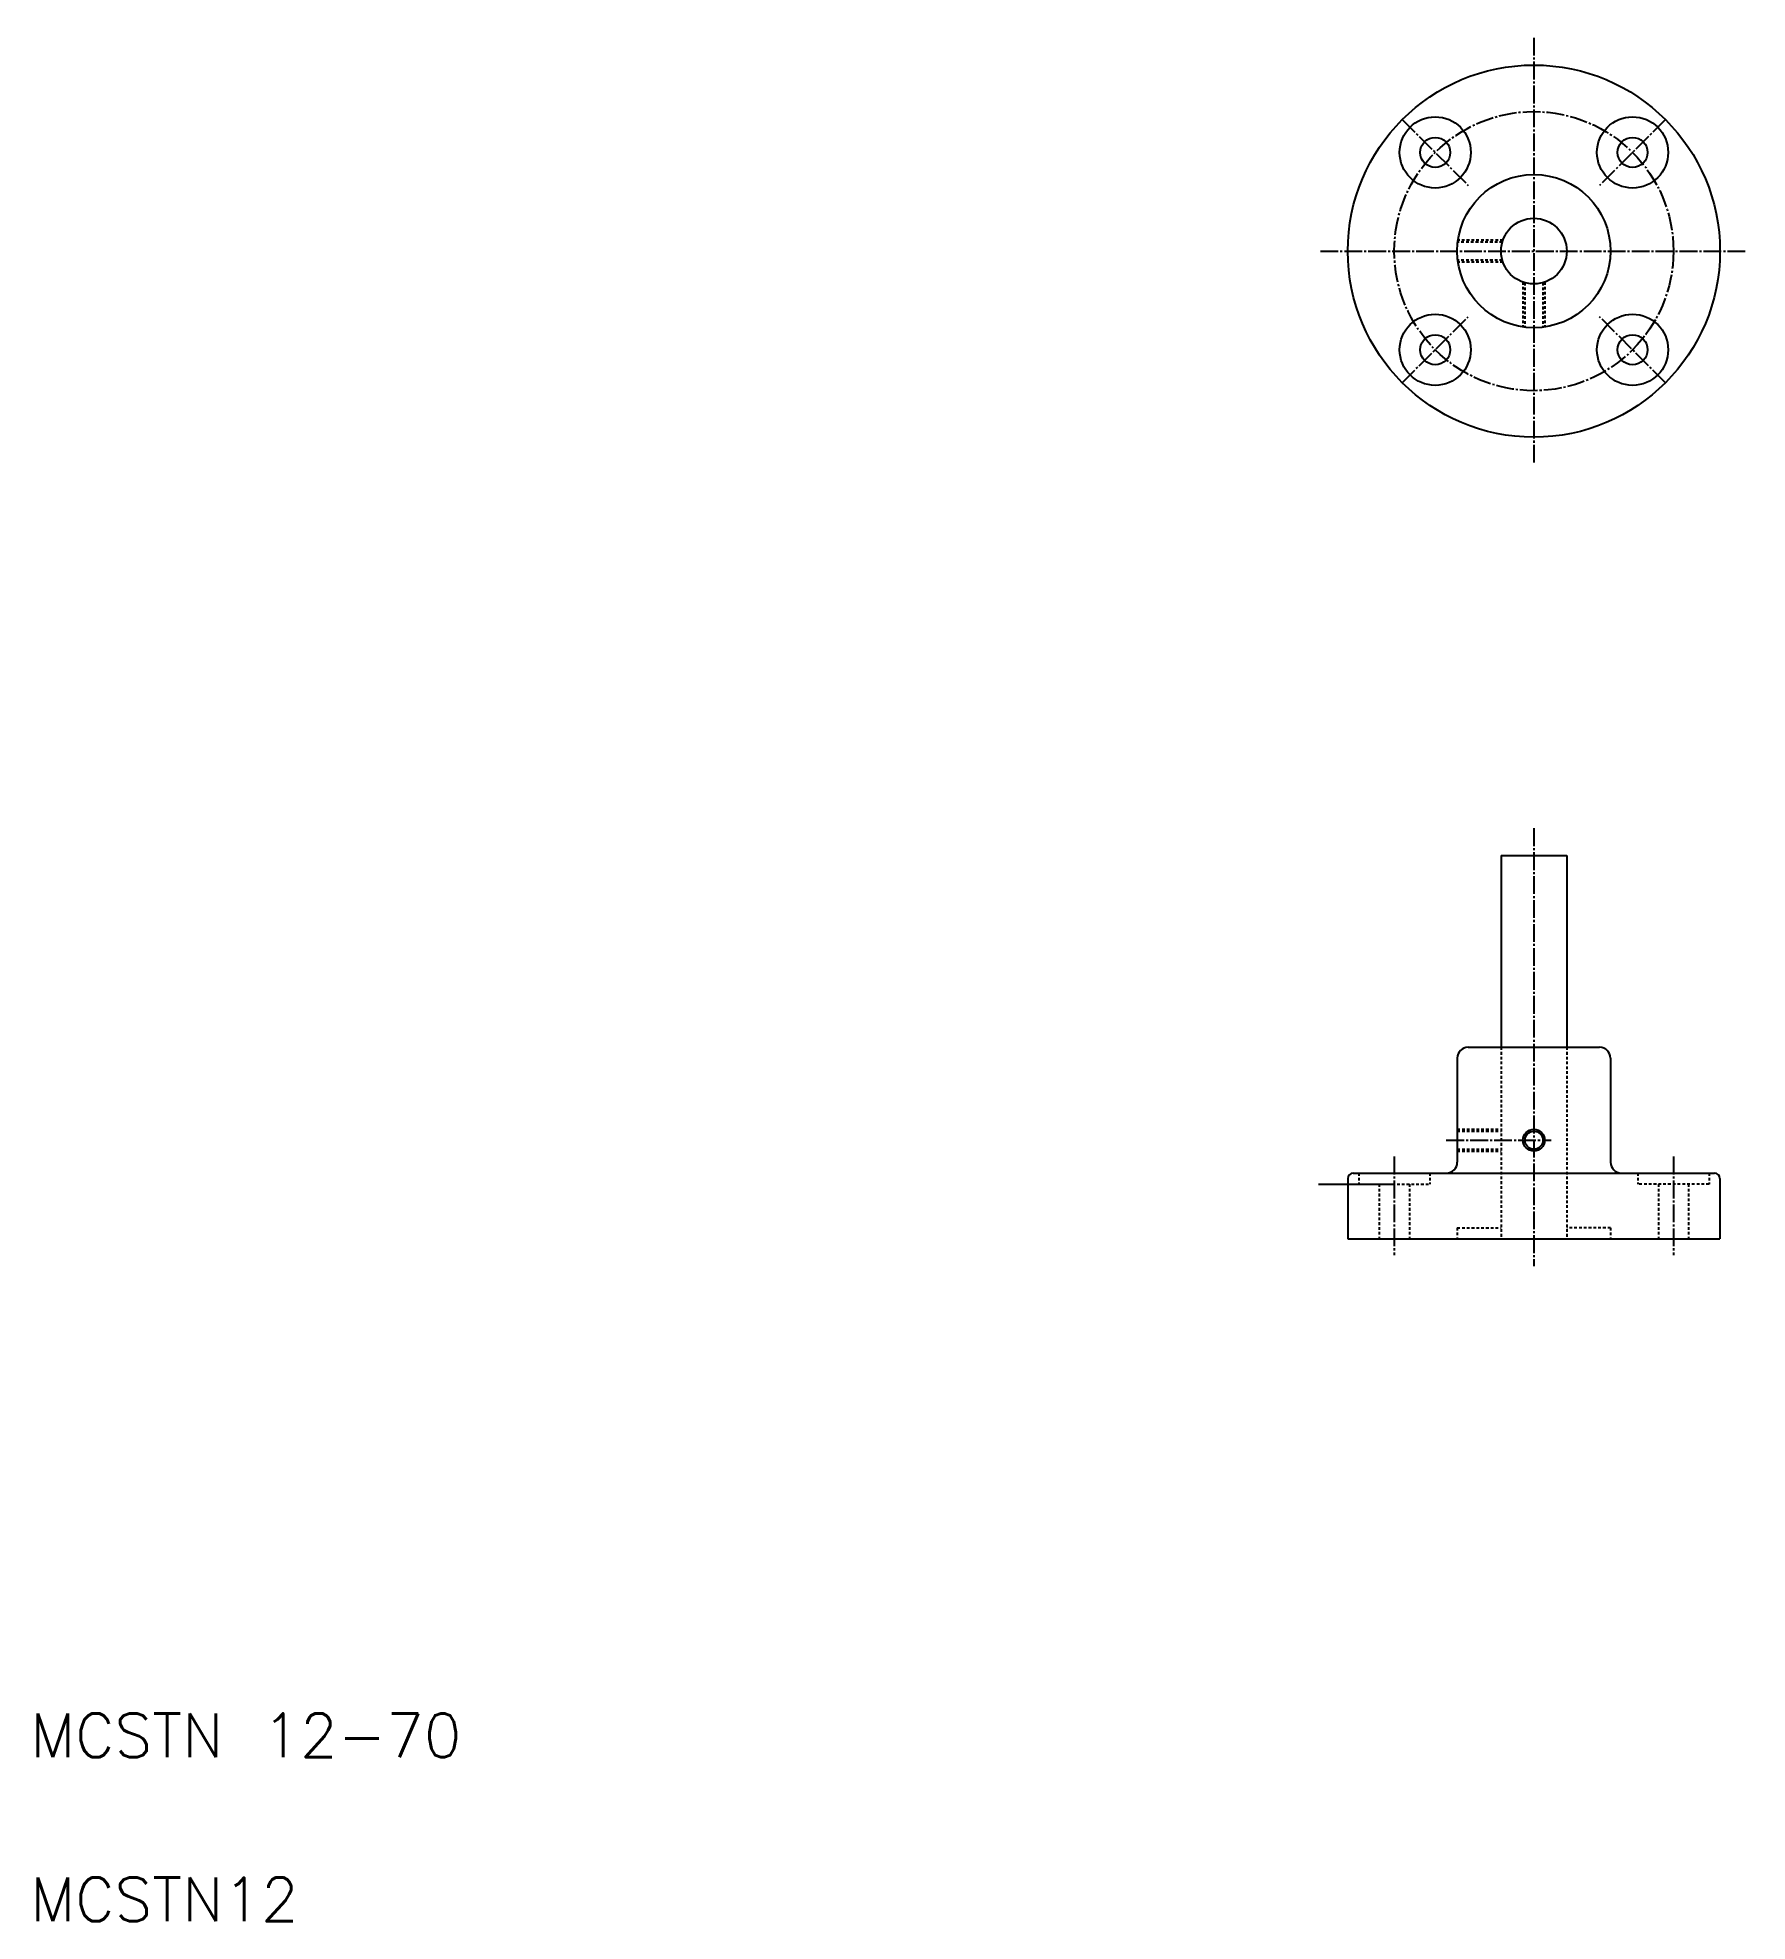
# Model space of a CAD drawing. Extents: x 21 to 334, y 20 to 364.
import ezdxf

# ---------------------------------------------------------------- set-up
doc = ezdxf.new("R2010")
doc.units = 0
doc.header["$LTSCALE"] = 0.25
doc.linetypes.add('CENTER', pattern=[17.5, 13, -1.5, 1.5, -1.5])
doc.linetypes.add('DASHED', pattern=[3.5, 2, -1.5])
doc.layers.get('0').update_dxf_attribs({"linetype": 'CONTINUOUS'})
doc.layers.add('CENTER', color=1, linetype='CENTER')
doc.styles.get("Standard").update_dxf_attribs({"font": 'txt', "bigfont": 'BIGFONT'})

msp = doc.modelspace()

# ---------------------------------------------------------------- linework, layer by layer
at = {"color": 3, "linetype": 'DASHED'}
for p, q in [((289.08, 327.18), (280.88, 327.18)), ((288.97, 326.83), (280.84, 326.83)), ((288.97, 323.53), (280.84, 323.53)), ((289.08, 323.18), (280.88, 323.18)), ((292.74, 319.52), (292.74, 311.32)), ((293.09, 319.41), (293.09, 311.28)), ((296.39, 319.41), (296.39, 311.28)), ((296.74, 319.52), (296.74, 311.32)), ((288.74, 179.72), (288.74, 144.72)), ((300.74, 179.72), (300.74, 144.72)), ((280.74, 164.72), (288.74, 164.72)), ((280.74, 164.37), (288.74, 164.37)), ((280.74, 161.07), (288.74, 161.07)), ((280.74, 160.72), (288.74, 160.72)), ((262.74, 156.72), (262.74, 154.72)), ((275.74, 156.72), (275.74, 154.72)), ((313.74, 156.72), (313.74, 154.72)), ((326.74, 156.72), (326.74, 154.72)), ((262.74, 154.72), (275.74, 154.72)), ((266.49, 154.72), (266.49, 144.72)), ((271.99, 154.72), (271.99, 144.72)), ((326.74, 154.72), (313.74, 154.72)), ((317.49, 154.72), (317.49, 144.72)), ((322.99, 154.72), (322.99, 144.72)), ((280.74, 146.72), (288.74, 146.72)), ((280.74, 146.72), (280.74, 144.72)), ((308.74, 146.72), (300.74, 146.72)), ((308.74, 146.72), (308.74, 144.72))]:
    msp.add_line(p, q, dxfattribs=at)
for p, q in [((284.98, 323.18), (284.98, 323.18)), ((287.03, 323.18), (287.03, 323.18)), ((288.74, 214.72), (300.74, 214.72)), ((288.74, 214.72), (288.74, 179.72)), ((300.74, 214.72), (300.74, 179.72)), ((282.74, 179.72), (306.74, 179.72)), ((280.74, 177.72), (280.74, 158.72)), ((308.74, 177.72), (308.74, 158.72)), ((260.74, 155.72), (260.74, 144.72)), ((261.74, 156.72), (327.74, 156.72)), ((328.74, 155.72), (328.74, 144.72)), ((255.38, 154.72), (269.24, 154.72)), ((260.74, 144.72), (328.74, 144.72))]:
    msp.add_line(p, q)
for centre, radius in [((294.74, 325.18), 34), ((276.71, 343.21), 6.5), ((312.77, 343.21), 6.5), ((276.71, 343.21), 2.75), ((312.77, 343.21), 2.75), ((294.74, 325.18), 14), ((294.74, 325.18), 6), ((276.71, 307.15), 6.5), ((312.77, 307.15), 6.5), ((276.71, 307.15), 2.75), ((312.77, 307.15), 2.75), ((294.74, 162.72), 1.65)]:
    msp.add_circle(centre, radius)
at = {"color": 3}
msp.add_circle((294.74, 162.72), 2, dxfattribs=at)
for centre, radius, start, end in [((282.74, 177.72), 2, 90, 180), ((306.74, 177.72), 2, 0, 90), ((278.74, 158.72), 2, 270, 360), ((310.74, 158.72), 2, 180, 270), ((261.74, 155.72), 1, 90, 180), ((327.74, 155.72), 1, 0, 90)]:
    msp.add_arc(centre, radius, start, end)
at = {"layer": 'CENTER', "color": 1, "linetype": 'CENTER'}
for p, q in [((294.74, 364.18), (294.74, 286.18)), ((270.7, 349.22), (282.72, 337.2)), ((318.78, 349.22), (306.76, 337.2)), ((255.74, 325.18), (333.74, 325.18)), ((270.7, 301.14), (282.72, 313.16)), ((318.78, 301.14), (306.76, 313.16)), ((294.74, 219.72), (294.74, 139.72)), ((278.74, 162.72), (297.87, 162.72)), ((269.24, 159.72), (269.24, 141.72)), ((320.24, 159.72), (320.24, 141.72))]:
    msp.add_line(p, q, dxfattribs=at)
msp.add_circle((294.74, 325.18), 25.5, dxfattribs=at)

# ---------------------------------------------------------------- texts
for s, p in [('MCSTN 12-70', (20, 50)), ('MCSTN12', (20, 20))]:
    msp.add_text(s, height=8).set_placement(p)

doc.saveas('drawing.dxf')
